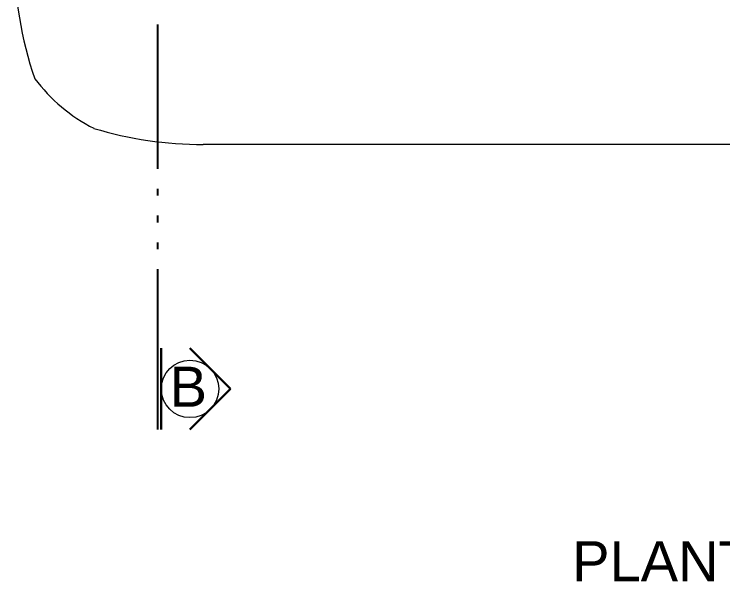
# Model space of a CAD drawing. Header units: millimetres. Extents: x 1578 to 2210, y 899 to 1032.
# Drawn here: x 1941.16 to 1951.76, y 975.29 to 983.78 of the extents above; entities that cross this region are included whole.
import ezdxf

# ---------------------------------------------------------------- set-up
doc = ezdxf.new("R2010")
doc.units = ezdxf.units.MM
doc.linetypes.add('ACAD_ISO05W100', pattern=[36, 24, -3, 0, -3, 0, -3, 0, -3])
for name, color, linetype, lineweight in [('COTAS', 7, 'Continuous', 15), ('LINEA DE CORTE', 7, 'ACAD_ISO05W100', 60), ('MUROS', 1, 'Continuous', 30), ('TRAMAS', 7, 'Continuous', 15)]:
    doc.layers.add(name, color=color, linetype=linetype, lineweight=lineweight)
doc.styles.add('STYLE1', font='ARIAL.TTF')

msp = doc.modelspace()

# ---------------------------------------------------------------- linework, layer by layer
at = {"layer": 'COTAS', "ltscale": 0.1}
msp.add_circle((1943.79, 978.174), 0.43, dxfattribs=at)
at = {"layer": 'LINEA DE CORTE', "lineweight": -2, "ltscale": 0.1}
msp.add_line((1943.31, 977.566), (1943.31, 983.624), dxfattribs=at)
at = {"layer": 'MUROS', "color": 0, "ltscale": 0.15}
for p, q in [((1943.36, 977.566), (1943.36, 978.783)), ((1943.79, 978.783), (1944.398, 978.174)), ((1943.79, 977.566), (1944.398, 978.174))]:
    msp.add_line(p, q, dxfattribs=at)
at = {"layer": 'TRAMAS'}
msp.add_line((1956.409, 981.831), (1943.989, 981.831), dxfattribs=at)
for centre, radius, start, end in [((1946.839, 984.661), 5.68, 180, 198.9608), ((1943.513, 984.351), 2.558, 216.8891, 242.9563), ((1943.989, 987.511), 5.68, 253.2292, 270)]:
    msp.add_arc(centre, radius, start, end, dxfattribs=at)

# ---------------------------------------------------------------- texts
at = {"layer": 'MUROS', "color": 0, "ltscale": 0.15, "style": 'STYLE1'}
msp.add_text('B', height=0.6, dxfattribs=at).set_placement((1943.486, 977.906))
at = {"layer": 'MUROS', "color": 0, "style": 'STYLE1'}
msp.add_text('PLANTA 1er PISO', height=0.6, dxfattribs=at).set_placement((1949.51, 975.295))

doc.saveas('drawing.dxf')
